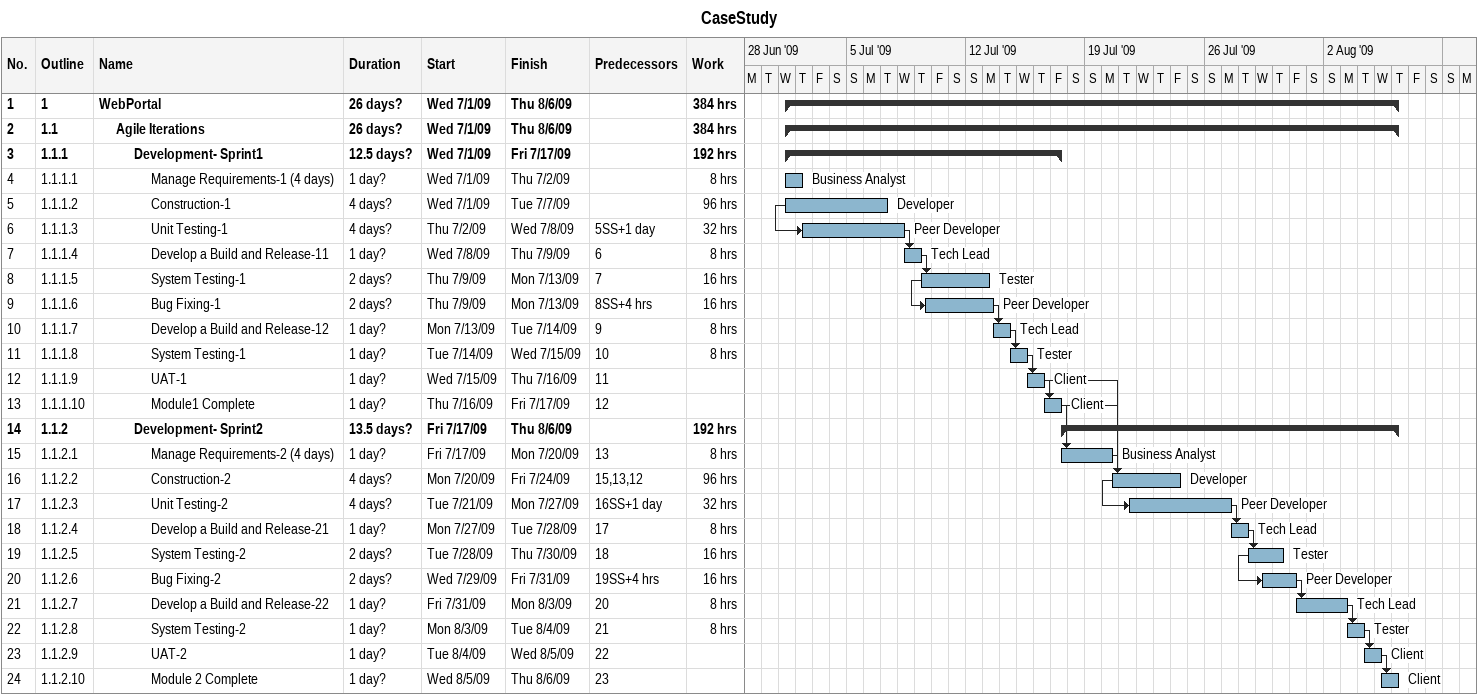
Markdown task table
CaseStudy

| ID | WBS | Task | Duration | Start | Finish | Predecessors | Resources | Work (h) |
|---|---|---|---|---|---|---|---|---|
| 1 | 1 | **WebPortal** | 26d? | 2009-07-01 | 2009-08-06 |  |  | 384 |
| 2 | 1.1 | **Agile Iterations** | 26d? | 2009-07-01 | 2009-08-06 |  |  | 384 |
| 3 | 1.1.1 | **Development- Sprint1** | 12.5d? | 2009-07-01 | 2009-07-17 |  |  | 192 |
| 4 | 1.1.1.1 | Manage Requirements-1 (4 days) | 1d? | 2009-07-01 | 2009-07-02 |  | Business Analyst | 8 |
| 5 | 1.1.1.2 | Construction-1 | 4d? | 2009-07-01 | 2009-07-07 |  | Developer | 96 |
| 6 | 1.1.1.3 | Unit Testing-1 | 4d? | 2009-07-02 | 2009-07-08 | 5SS+1d | Peer Developer | 32 |
| 7 | 1.1.1.4 | Develop a Build and Release-11 | 1d? | 2009-07-08 | 2009-07-09 | 6 | Tech Lead | 8 |
| 8 | 1.1.1.5 | System Testing-1 | 2d? | 2009-07-09 | 2009-07-13 | 7 | Tester | 16 |
| 9 | 1.1.1.6 | Bug Fixing-1 | 2d? | 2009-07-09 | 2009-07-13 | 8SS+4h | Peer Developer | 16 |
| 10 | 1.1.1.7 | Develop a Build and Release-12 | 1d? | 2009-07-13 | 2009-07-14 | 9 | Tech Lead | 8 |
| 11 | 1.1.1.8 | System Testing-1 | 1d? | 2009-07-14 | 2009-07-15 | 10 | Tester | 8 |
| 12 | 1.1.1.9 | UAT-1 | 1d? | 2009-07-15 | 2009-07-16 | 11 | Client |  |
| 13 | 1.1.1.10 | Module1 Complete | 1d? | 2009-07-16 | 2009-07-17 | 12 | Client |  |
| 14 | 1.1.2 | **Development- Sprint2** | 13.5d? | 2009-07-17 | 2009-08-06 |  |  | 192 |
| 15 | 1.1.2.1 | Manage Requirements-2 (4 days) | 1d? | 2009-07-17 | 2009-07-20 | 13 | Business Analyst | 8 |
| 16 | 1.1.2.2 | Construction-2 | 4d? | 2009-07-20 | 2009-07-24 | 15, 13, 12 | Developer | 96 |
| 17 | 1.1.2.3 | Unit Testing-2 | 4d? | 2009-07-21 | 2009-07-27 | 16SS+1d | Peer Developer | 32 |
| 18 | 1.1.2.4 | Develop a Build and Release-21 | 1d? | 2009-07-27 | 2009-07-28 | 17 | Tech Lead | 8 |
| 19 | 1.1.2.5 | System Testing-2 | 2d? | 2009-07-28 | 2009-07-30 | 18 | Tester | 16 |
| 20 | 1.1.2.6 | Bug Fixing-2 | 2d? | 2009-07-29 | 2009-07-31 | 19SS+4h | Peer Developer | 16 |
| 21 | 1.1.2.7 | Develop a Build and Release-22 | 1d? | 2009-07-31 | 2009-08-03 | 20 | Tech Lead | 8 |
| 22 | 1.1.2.8 | System Testing-2 | 1d? | 2009-08-03 | 2009-08-04 | 21 | Tester | 8 |
| 23 | 1.1.2.9 | UAT-2 | 1d? | 2009-08-04 | 2009-08-05 | 22 | Client |  |
| 24 | 1.1.2.10 | Module 2 Complete | 1d? | 2009-08-05 | 2009-08-06 | 23 | Client |  |
